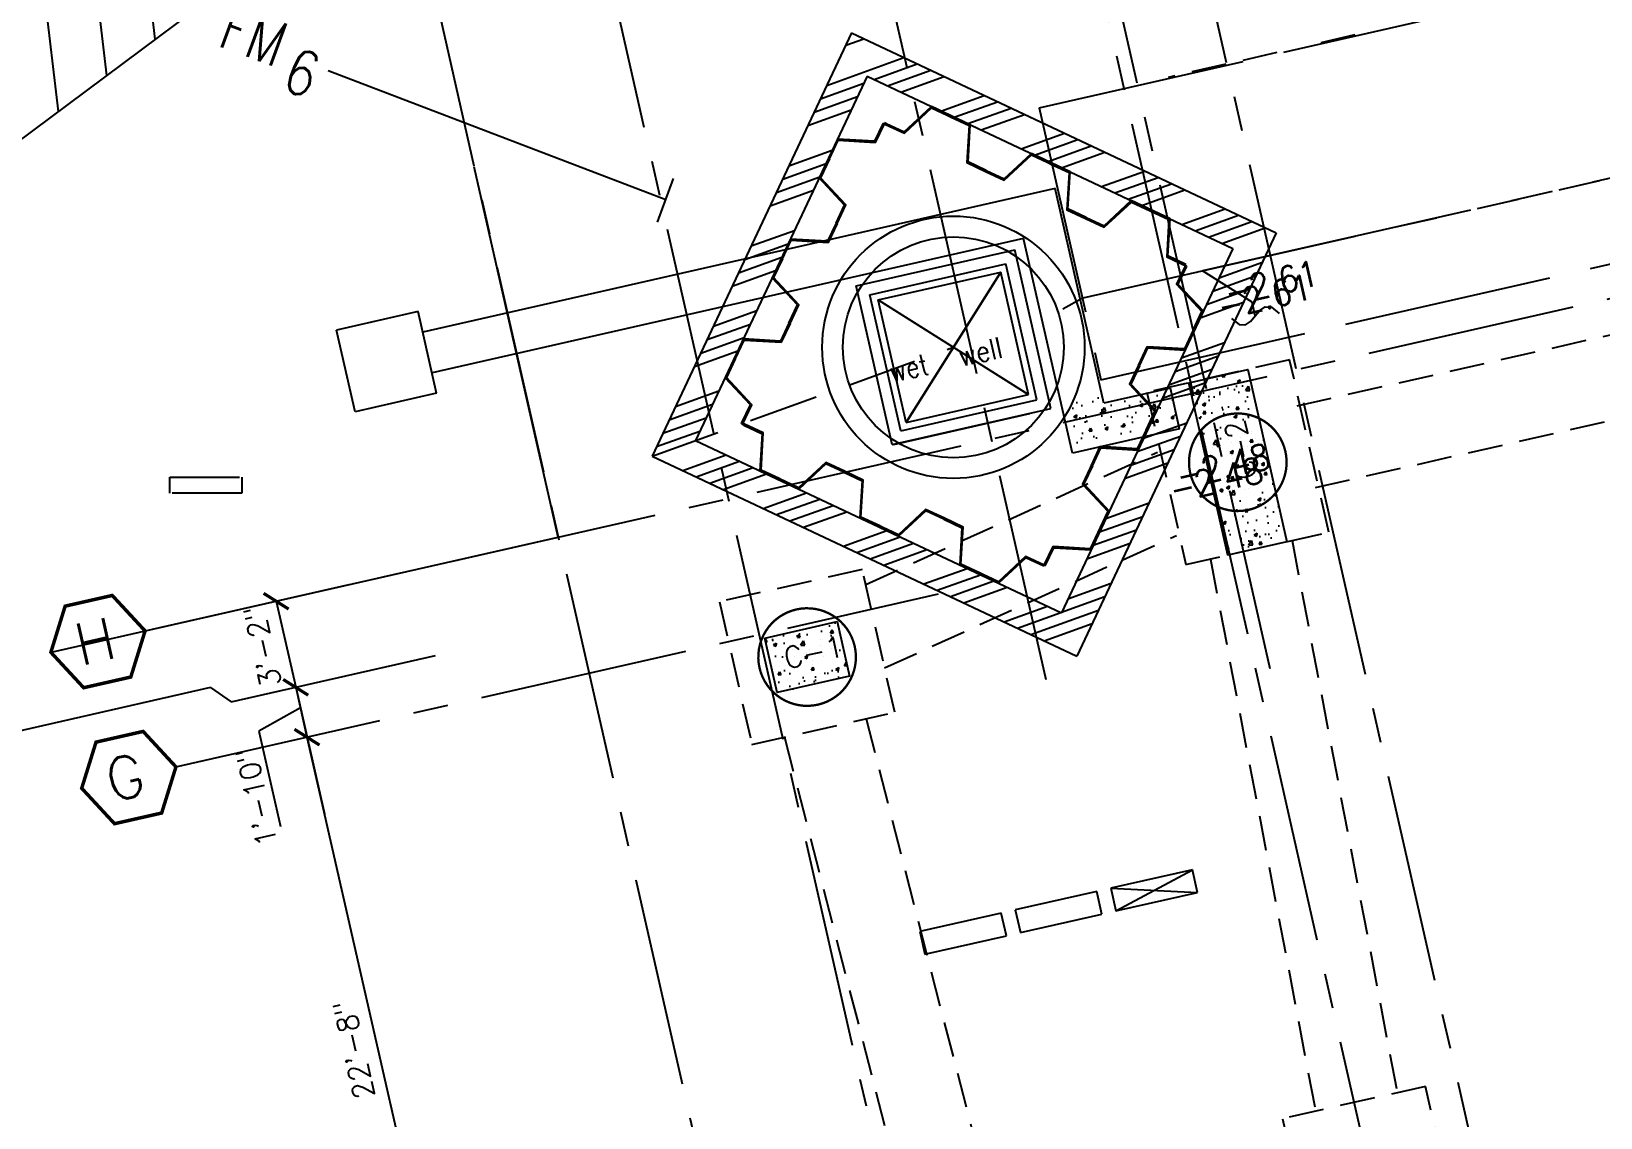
# Model space of a CAD drawing. Header units: feet. Extents: x 308 to 1449, y -4548 to -3843.
# Drawn here: x 854.2 to 910.4, y -4198.8 to -4159.9 of the extents above; entities that cross this region are included whole.
import ezdxf

# ---------------------------------------------------------------- set-up
doc = ezdxf.new("R2010")
doc.units = ezdxf.units.FT
doc.header["$LTSCALE"] = 10
doc.header["$MEASUREMENT"] = 0
for name, pattern in [('2DOTS-3', [4.125, 3.75, -0.125, 0, -0.125, 0, -0.125]), ('CENTER2', [1.125, 0.75, -0.125, 0.125, -0.125]), ('Civil_LayoutSite-Util$0$SL', [4.05, 1, -0.15, 0.15, -0.15, 0.15, -0.15, 0.15, -0.15, 2]), ('Civil_LayoutSite-Util$0$X-SiteLayout$0$HIDDEN2', [0.1875, 0.125, -0.0625]), ('Civil_LayoutSite-Util$0$XLD', [0.9, 0.75, -0.15]), ('DASH', [0.225, 0.15, -0.075]), ('HIDDEN', [0.375, 0.25, -0.125]), ('HIDDEN2', [0.1875, 0.125, -0.0625])]:
    doc.linetypes.add(name, pattern=pattern)
doc.layers.get('0').update_dxf_attribs({"linetype": 'CONTINUOUS'})
doc.layers.add('A-DETL', color=5, linetype='CONTINUOUS', lineweight=9)
doc.layers.add('alta hide', color=16, linetype='CONTINUOUS', plot=False)
doc.layers.add('g-anno-inv notes', color=1, linetype='CONTINUOUS', plot=False)
for name, color, linetype in [('caisson', 1, 'HIDDEN2'), ('Civil_LayoutSite-Util$0$C-SEWER', 3, 'CONTINUOUS'), ('Civil_LayoutSite-Util$0$C-SEWER-EASEMENT', 4, 'Civil_LayoutSite-Util$0$XLD'), ('Civil_LayoutSite-Util$0$C-SL', 7, 'Civil_LayoutSite-Util$0$SL'), ('Civil_LayoutSite-Util$0$X-SiteLayout$0$L-Paving-Walks', 4, 'Civil_LayoutSite-Util$0$X-SiteLayout$0$HIDDEN2'), ('conc. wall', 7, 'CONTINUOUS'), ('GRID', 30, 'CENTER2'), ('M-DUCT-EQPM-N625', 222, 'CONTINUOUS'), ('M-DUCT-EQPM-N650', 221, 'CONTINUOUS'), ('p-sanr-symb', 3, 'CONTINUOUS'), ('PL 1098 Red', 3, 'CONTINUOUS'), ('Road Plates', 10, 'DASH'), ('Sheet Pile', 220, 'CONTINUOUS'), ('tower-ftg', 4, 'HIDDEN2'), ('Utilities Per Plan', 8, 'CONTINUOUS'), ('Wailer', 70, 'CONTINUOUS'), ('wet well', 210, 'CONTINUOUS'), ('Wet Well Structure', 130, 'CONTINUOUS')]:
    doc.layers.add(name, color=color, linetype=linetype)
doc.styles.add('s3', font='simplex.shx', dxfattribs={"width": 0.9, "height": 0.115})
doc.styles.add('STAN', font='ROMANS.SHX', dxfattribs={"width": 0.8})
doc.styles.get("Standard").update_dxf_attribs({"font": 'ROMANS.SHX'})

# ---------------------------------------------------------------- blocks, each defined once
blk = doc.blocks.new('_ArchTick')
at = {"color": 0, "linetype": 'ByBlock', "const_width": 0.15}
blk.add_lwpolyline([(-0.5, -0.5), (0.5, 0.5)], dxfattribs=at)

msp = doc.modelspace()

# ---------------------------------------------------------------- hatches: boundary and pattern name
at = {"layer": 'alta hide'}
h = msp.add_hatch(dxfattribs=at)
h.set_pattern_fill('LINE', color=256, scale=15, angle=96.7493, style=0)
h.paths.add_polyline_path([(836.366, -4162.987), (822.104, -4164.794), (821.79, -4162.313), (836.052, -4160.507)], flags=16)
edge = h.paths.add_edge_path()
edge.add_line((765.962, -4229.355), (878.442, -4145.363))
edge.add_arc((861.613, -4082.579), 65, 280.5, 285.00556, ccw=False)
edge.add_line((873.458, -4146.491), (782.999, -4163.256))
edge.add_arc((633.182, -4170.671), 150, -12, 2.83333, ccw=False)
edge.add_arc((721.216, -4189.383), 60, 318.225, 348, ccw=False)
edge.add_line((823.011, -4182.973), (825.262, -4181.885))
edge.add_line((817.846, -4166.541), (825.262, -4181.885))
edge.add_line((815.595, -4167.628), (817.846, -4166.541))
edge.add_line((815.595, -4167.628), (823.011, -4182.973))
h.paths.add_polyline_path([(783.365, -4166.291), (824.203, -4182.735), (828.055, -4177.471), (787.217, -4161.028)], flags=24)
h.paths.add_polyline_path([(783.403, -4176.361), (817.665, -4190.455), (822.801, -4183.438), (788.539, -4169.344)], flags=24)
h.paths.add_polyline_path([(785.51, -4184.131), (806.073, -4192.808), (810.545, -4186.697), (789.983, -4178.021)], flags=24)
h.paths.add_polyline_path([(823.025, -4174.807), (843.014, -4182.56), (845.328, -4176.593), (825.339, -4168.84)], flags=24)
h.paths.add_polyline_path([(830.784, -4169.526), (848.784, -4176.508), (851.098, -4170.541), (833.098, -4163.559)], flags=24)
at = {"layer": 'conc. wall'}
h = msp.add_hatch(dxfattribs=at)
h.set_pattern_fill('AR-CONC', color=256, scale=0.166667, angle=12.7839, style=0)
h.set_pattern_definition([(62.7839, (881.9111, -4336.7682), (1.188943, 0.1625244), [0.125, -1.375]), (7.7839, (881.9111, -4336.7682), (-0.502921, 1.171407), [0.1, -1.1]), (113.2353, (882.0101, -4336.7546), (0.686023, 1.333931), [0.106234, -1.16857]), (58.9681, (881.8373, -4336.4431), (1.795685, 0.124562), [0.1875, -2.0625]), (109.4195, (881.987, -4336.4327), (1.159911, 1.92798), [0.15935, -1.752855]), (3.9681, (881.8373, -4336.443), (1.15991, 1.92798), [0.15, -1.65]), (33.7839, (882.0183, -4336.4875), (1.1186665, -0.434264), [0.125, -1.375]), (338.7839, (882.0183, -4336.4875), (0.128045, 1.268357), [0.1, -1.1]), (84.2353, (882.1115, -4336.5237), (1.246712, 0.834092), [0.106234, -1.16857]), (50.2839, (881.91106, -4336.76816), (-0.103004, 0.5455544), [0, -1.0866667, 0, -1.1166667, 0, -1.1041667]), (20.2839, (881.91106, -4336.76816), (0.2821255, 0.7380757), [0, -0.6366667, 0, -1.0616667, 0, -0.4208333]), (340.2839, (881.5486, -4336.8504), (0.8759678, 0.160209), [0, -0.4166667, 0, -1.3, 0, -1.725]), (330.2839, (881.3861, -4336.8873), (0.9109654, 0.3777794), [0, -0.5416667, 0, -0.8633333, 0, -1.225])])
h.paths.add_polyline_path([(897.938, -4172.648), (897.791, -4171.998), (896.328, -4172.33), (896.475, -4172.98)])
h.paths.add_polyline_path([(896.328, -4172.33), (895.84, -4172.44), (895.988, -4173.091), (896.475, -4172.98)])
h.paths.add_polyline_path([(895.825, -4173.127), (895.988, -4173.091), (895.84, -4172.44), (895.678, -4172.477)])
h.paths.add_polyline_path([(895.988, -4173.091), (895.825, -4173.127), (896.526, -4176.216), (896.688, -4176.179)])
h.paths.add_polyline_path([(896.688, -4176.179), (897.176, -4176.068), (896.475, -4172.98), (895.988, -4173.091)])
h.paths.add_polyline_path([(897.176, -4176.068), (898.639, -4175.736), (897.938, -4172.648), (896.475, -4172.98)])
h.paths.add_polyline_path([(897.582, -4177.856), (899.044, -4177.524), (898.639, -4175.736), (897.176, -4176.068)])
h.paths.add_polyline_path([(897.094, -4177.967), (897.582, -4177.856), (897.176, -4176.068), (896.688, -4176.179)])
h.paths.add_polyline_path([(896.932, -4178.004), (897.094, -4177.967), (896.688, -4176.179), (896.526, -4176.216)])
h.paths.add_polyline_path([(897.079, -4178.654), (897.242, -4178.617), (897.094, -4177.967), (896.932, -4178.004)])
h.paths.add_polyline_path([(897.582, -4177.856), (897.094, -4177.967), (897.242, -4178.617), (897.729, -4178.506)])
h.paths.add_polyline_path([(899.192, -4178.174), (899.044, -4177.524), (897.582, -4177.856), (897.729, -4178.506)])
h = msp.add_hatch(dxfattribs=at)
h.set_pattern_fill('AR-CONC', color=256, scale=0.166667, angle=12.7839, style=0)
h.set_pattern_definition([(62.7839, (876.6982, -4313.7468), (1.188943, 0.1625244), [0.125, -1.375]), (7.7839, (876.6982, -4313.7468), (-0.502921, 1.171407), [0.1, -1.1]), (113.2353, (876.7973, -4313.7332), (0.686023, 1.333931), [0.106234, -1.16857]), (58.9681, (876.6245, -4313.4217), (1.795685, 0.124562), [0.1875, -2.0625]), (109.4195, (876.7741, -4313.4113), (1.159911, 1.92798), [0.15935, -1.752855]), (3.9681, (876.6245, -4313.4217), (1.15991, 1.92798), [0.15, -1.65]), (33.7839, (876.8054, -4313.4661), (1.1186665, -0.434264), [0.125, -1.375]), (338.7839, (876.8054, -4313.4661), (0.128045, 1.268357), [0.1, -1.1]), (84.2353, (876.8987, -4313.5023), (1.246712, 0.834092), [0.106234, -1.16857]), (50.2839, (876.69823, -4313.7468), (-0.103004, 0.5455544), [0, -1.0866667, 0, -1.1166667, 0, -1.1041667]), (20.2839, (876.6982, -4313.7468), (0.2821255, 0.7380757), [0, -0.6366667, 0, -1.0616667, 0, -0.4208333]), (340.2839, (876.33577, -4313.82903), (0.8759678, 0.160209), [0, -0.4166667, 0, -1.3, 0, -1.725]), (330.2839, (876.1732, -4313.8659), (0.9109654, 0.3777794), [0, -0.5416667, 0, -0.8633333, 0, -1.225])])
h.paths.add_polyline_path([(883.294, -4182.017), (883.073, -4181.041), (880.472, -4181.631), (880.693, -4182.607)])
h.paths.add_polyline_path([(883.515, -4182.992), (883.294, -4182.017), (880.693, -4182.607), (880.915, -4183.582)])
at = {"layer": 'Wailer'}
h = msp.add_hatch(dxfattribs=at)
h.set_pattern_fill('ANSI34', color=256, scale=3, angle=-25.2156)
h.set_pattern_definition([(19.7844, (834.9108, -4210.0885), (-0.761586, 2.11719), []), (19.7844, (835.3906, -4210.3144), (-0.761586, 2.11719), []), (19.7844, (835.8704, -4210.5404), (-0.761586, 2.11719), []), (19.7844, (836.3502, -4210.7663), (-0.761586, 2.11719), [])])
h.paths.add_polyline_path([(883.585, -4159.932), (898.812, -4167.103), (891.667, -4182.275), (876.44, -4175.105)])
h.paths.add_polyline_path([(884.144, -4161.485), (897.26, -4167.661), (891.109, -4180.723), (877.993, -4174.546)], flags=16)
at = {"layer": 'wet well'}
h = msp.add_hatch(dxfattribs=at)
h.set_pattern_fill('AR-CONC', color=256, scale=0.166667, angle=12.7839, style=0)
h.set_pattern_definition([(62.78389, (985.8107, -3504.1233), (1.1889432, 0.1625244), [0.125, -1.375]), (7.78389, (985.8107, -3504.1233), (-0.5029211, 1.1714073), [0.1, -1.1]), (113.23529, (985.9097, -3504.1098), (0.686023, 1.3339312), [0.1062337, -1.1685702]), (58.9681, (985.7369, -3503.7983), (1.795685, 0.1245616), [0.1875, -2.0625]), (109.4195, (985.8865, -3503.7879), (1.159911, 1.92798), [0.1593505, -1.752855]), (3.9681, (985.7369, -3503.7983), (1.1599096, 1.9279807), [0.15, -1.65]), (33.78389, (985.9179, -3503.8427), (1.1186665, -0.434264), [0.125, -1.375]), (338.78389, (985.9179, -3503.8427), (0.1280448, 1.268357), [0.1, -1.1]), (84.23529, (986.0111, -3503.8788), (1.246712, 0.834092), [0.1062337, -1.1685702]), (50.28389, (985.81066, -3504.12334), (-0.10300403, 0.54555436), [0, -1.0866667, 0, -1.1166667, 0, -1.1041667]), (20.28389, (985.81066, -3504.12334), (0.2821255, 0.7380757), [0, -0.63666667, 0, -1.06166667, 0, -0.42083333]), (340.28389, (985.4482, -3504.2056), (0.87596775, 0.160209), [0, -0.4166667, 0, -1.3, 0, -1.725]), (330.28389, (985.2857, -3504.2425), (0.9109654, 0.3777794), [0, -0.5416667, 0, -0.8633333, 0, -1.225])])
h.paths.add_polyline_path([(895.095, -4173.015), (894.16, -4173.228), (894.354, -4174.081), (895.288, -4173.869)])
h.paths.add_polyline_path([(894.16, -4173.228), (892.623, -4173.576, -0.238593), (892.819, -4174.429), (894.354, -4174.081)])
h.paths.add_polyline_path([(892.623, -4173.576), (891.87, -4173.747, -0.017884), (891.707, -4174.085), (891.835, -4174.652), (892.819, -4174.429, 0.238593)])
h.paths.add_polyline_path([(892.227, -4173.292, 0.192391), (892.268, -4173.016), (892.12, -4173.05, -0.035323), (891.87, -4173.747), (892.623, -4173.576, 0.127891)])
h.paths.add_polyline_path([(892.12, -4173.05), (891.503, -4173.189), (891.642, -4173.799), (891.87, -4173.747, 0.035323)])
h.paths.add_polyline_path([(891.503, -4173.189), (891.355, -4173.223), (891.494, -4173.833), (891.642, -4173.799)])
h.paths.add_polyline_path([(891.642, -4173.799), (891.494, -4173.833), (891.596, -4174.284, 0.010826), (891.707, -4174.085)])
h.paths.add_polyline_path([(891.707, -4174.085, -0.010826), (891.596, -4174.284), (891.687, -4174.686), (891.835, -4174.652)])
h.paths.add_polyline_path([(895.016, -4172.67), (894.082, -4172.882), (894.16, -4173.228), (895.095, -4173.015)])
edge = h.paths.add_edge_path()
edge.add_line((894.082, -4172.882), (892.878, -4173.155))
edge.add_line((892.878, -4173.155), (892.818, -4172.891))
edge.add_line((892.818, -4172.891), (892.268, -4173.016))
edge.add_arc((891.902, -4173.102), 0.376, -30.3193, 13.2413, ccw=False)
edge.add_arc((891.879, -4174.196), 0.969, 39.7779, 68.9302, ccw=False)
edge.add_line((892.623, -4173.576), (894.16, -4173.228))
edge.add_line((894.16, -4173.228), (894.082, -4172.882))

# ---------------------------------------------------------------- linework, layer by layer
at = {"linetype": 'HIDDEN'}
for p, q in [((859.148, -4176.438), (859.148, -4175.865)), ((859.148, -4175.865), (861.732, -4175.865)), ((861.732, -4175.865), (861.732, -4176.438)), ((861.732, -4176.438), (859.148, -4176.438))]:
    msp.add_line(p, q, dxfattribs=at)
at = {"const_width": 0.125}
for points in [[(855.393, -4180.486), (854.881, -4182.14), (856.057, -4183.411), (857.746, -4183.028), (858.259, -4181.374), (857.082, -4180.102)], [(856.5, -4185.362), (855.987, -4187.016), (857.163, -4188.287), (858.853, -4187.904), (859.365, -4186.25), (858.189, -4184.978)]]:
    msp.add_lwpolyline(points, close=True, dxfattribs=at)
at = {"layer": 'A-DETL', "color": 0}
for p, q in [((890.711, -4164.623), (890.039, -4164.307)), ((892.46, -4177.757), (892.776, -4177.085)), ((892.46, -4177.757), (892.776, -4177.085)), ((890.497, -4179.021), (890.479, -4179.058)), ((890.497, -4179.021), (890.479, -4179.058)), ((890.497, -4179.021), (890.534, -4179.039)), ((890.497, -4179.021), (890.534, -4179.039)), ((890.497, -4179.021), (890.534, -4179.039)), ((890.497, -4179.021), (890.534, -4179.039))]:
    msp.add_line(p, q, dxfattribs=at)
at = {"layer": 'caisson', "const_width": 0.0833}
for points in [[(895.728, -4175.713, 1), (899.141, -4174.939, 1)], [(880.287, -4182.699, 1), (883.7, -4181.924, 1)]]:
    msp.add_lwpolyline(points, format="xyb", close=True, dxfattribs=at)
at = {"layer": 'Civil_LayoutSite-Util$0$C-SEWER'}
msp.add_lwpolyline([(897.204, -4170.168), (897.482, -4170.389), (897.705, -4170.401), (897.892, -4170.274), (898.06, -4170.078), (898.229, -4169.882), (898.415, -4169.756), (898.638, -4169.768), (898.916, -4169.989)], dxfattribs=at)
at = {"layer": 'Civil_LayoutSite-Util$0$C-SEWER-EASEMENT'}
for p, q in [((890.314, -4162.616), (921.106, -4155.623)), ((890.314, -4162.616), (892.529, -4172.368)), ((892.529, -4172.368), (929.33, -4164.01))]:
    msp.add_line(p, q, dxfattribs=at)
at = {"layer": 'Civil_LayoutSite-Util$0$C-SL'}
for p, q in [((891.891, -4169.436), (927.234, -4161.409)), ((925.771, -4161.741), (896.164, -4168.466)), ((897.949, -4169.591), (896.164, -4168.466)), ((891.891, -4169.436), (891.166, -4169.838)), ((898.06, -4170.078), (897.949, -4169.591))]:
    msp.add_line(p, q, dxfattribs=at)
at = {"layer": 'Civil_LayoutSite-Util$0$X-SiteLayout$0$L-Paving-Walks'}
for p, q in [((901.63, -4160.004), (899.813, -4160.417)), ((898.838, -4160.638), (894.937, -4161.524))]:
    msp.add_line(p, q, dxfattribs=at)
at = {"layer": 'conc. wall'}
for p, q in [((862.957, -4180.308), (863.658, -4183.396)), ((863.658, -4183.396), (864.688, -4187.938)), ((863.658, -4183.396), (864.063, -4185.184)), ((863.825, -4184.134), (862.341, -4184.973)), ((862.341, -4184.973), (863.117, -4188.392)), ((864.063, -4185.184), (869.079, -4207.288))]:
    msp.add_line(p, q, dxfattribs=at)
for points in [[(895.678, -4172.477), (897.791, -4171.998), (899.192, -4178.174), (897.079, -4178.654)], [(880.472, -4181.631), (883.073, -4181.041), (883.515, -4182.992), (880.915, -4183.582)]]:
    msp.add_lwpolyline(points, close=True, dxfattribs=at)
at = {"layer": 'GRID'}
for p, q in [((886.167, -4130.278), (906.626, -4220.449)), ((878.934, -4131.92), (890.576, -4183.23)), ((890.384, -4131.731), (918.179, -4254.23)), ((887.174, -4132.459), (898.579, -4182.721)), ((869.507, -4134.059), (884.107, -4198.405)), ((863.412, -4135.442), (891.727, -4260.232)), ((858.259, -4181.374), (1004.651, -4148.157)), ((859.365, -4186.25), (886.709, -4180.045)), ((861.351, -4183.919), (869.628, -4182.041)), ((860.601, -4183.408), (853.485, -4185.023)), ((860.601, -4183.408), (861.351, -4183.919))]:
    msp.add_line(p, q, dxfattribs=at)
at = {"layer": 'M-DUCT-EQPM-N625'}
for p, q in [((893.063, -4191.416), (895.805, -4189.939)), ((892.879, -4190.603), (895.989, -4190.752))]:
    msp.add_line(p, q, dxfattribs=at)
at = {"layer": 'M-DUCT-EQPM-N650'}
for p, q in [((895.805, -4189.939), (892.879, -4190.603)), ((895.989, -4190.752), (895.805, -4189.939)), ((892.38, -4190.716), (889.455, -4191.38)), ((892.565, -4191.529), (892.38, -4190.716)), ((892.879, -4190.603), (893.063, -4191.416)), ((893.063, -4191.416), (895.989, -4190.752)), ((888.956, -4191.493), (886.03, -4192.156)), ((889.141, -4192.305), (888.956, -4191.493)), ((889.455, -4191.38), (889.639, -4192.192)), ((889.639, -4192.192), (892.565, -4191.529)), ((886.03, -4192.156), (886.215, -4192.969)), ((886.215, -4192.969), (889.141, -4192.305))]:
    msp.add_line(p, q, dxfattribs=at)
at = {"layer": 'p-sanr-symb'}
for p, q in [((873.071, -4178.013), (870.058, -4164.732)), ((854.947, -4182.125), (873.071, -4178.013))]:
    msp.add_line(p, q, dxfattribs=at)
at = {"layer": 'PL 1098 Red', "color": 5, "linetype": '2DOTS-3', "lineweight": 25}
msp.add_line((765.942, -4229.373), (946.448, -4094.582), dxfattribs=at)
at = {"layer": 'Road Plates', "linetype": 'HIDDEN'}
msp.add_line((876.44, -4175.105), (887.237, -4171.203), dxfattribs=at)
at = {"layer": 'Sheet Pile'}
for p, q in [((885.476, -4163.48), (886.451, -4162.571)), ((885.476, -4163.48), (886.451, -4162.571)), ((885.482, -4163.528), (886.457, -4162.62)), ((885.482, -4163.528), (886.457, -4162.62)), ((887.841, -4163.226), (886.451, -4162.571)), ((887.841, -4163.226), (886.451, -4162.571)), ((887.129, -4162.936), (886.457, -4162.62)), ((887.129, -4162.936), (886.457, -4162.62)), ((884.718, -4163.169), (884.413, -4163.817)), ((884.718, -4163.169), (884.413, -4163.817)), ((884.439, -4163.858), (884.773, -4163.149)), ((884.756, -4163.186), (884.439, -4163.858)), ((884.756, -4163.186), (884.439, -4163.858)), ((884.439, -4163.858), (884.756, -4163.186)), ((884.756, -4163.186), (884.439, -4163.858)), ((884.756, -4163.186), (884.439, -4163.858)), ((884.718, -4163.169), (884.81, -4163.212)), ((884.828, -4163.175), (884.773, -4163.149)), ((884.81, -4163.212), (884.828, -4163.175)), ((884.81, -4163.212), (884.828, -4163.175)), ((884.81, -4163.212), (884.828, -4163.175)), ((884.81, -4163.212), (884.828, -4163.175)), ((884.828, -4163.175), (885.476, -4163.48)), ((884.828, -4163.175), (885.476, -4163.48)), ((887.129, -4162.936), (887.8, -4163.252)), ((887.129, -4162.936), (887.8, -4163.252)), ((883.083, -4163.738), (882.428, -4165.128)), ((883.083, -4163.738), (882.428, -4165.128)), ((884.413, -4163.817), (883.083, -4163.738)), ((884.413, -4163.817), (883.083, -4163.738)), ((884.81, -4163.212), (885.482, -4163.528)), ((884.81, -4163.212), (885.482, -4163.528)), ((884.81, -4163.212), (885.482, -4163.528)), ((884.81, -4163.212), (885.482, -4163.528)), ((887.8, -4163.252), (887.721, -4164.583)), ((887.8, -4163.252), (887.721, -4164.583)), ((887.762, -4164.556), (887.841, -4163.226)), ((887.762, -4164.556), (887.841, -4163.226)), ((882.793, -4164.451), (883.109, -4163.779)), ((882.793, -4164.451), (883.109, -4163.779)), ((883.109, -4163.779), (884.439, -4163.858)), ((883.109, -4163.779), (884.439, -4163.858)), ((889.059, -4165.167), (890.034, -4164.258)), ((889.059, -4165.167), (890.034, -4164.258)), ((889.064, -4165.215), (890.039, -4164.307)), ((889.064, -4165.215), (890.039, -4164.307)), ((891.424, -4164.913), (890.034, -4164.258)), ((891.424, -4164.913), (890.034, -4164.258)), ((890.711, -4164.623), (890.039, -4164.307)), ((882.793, -4164.451), (882.476, -4165.122)), ((882.793, -4164.451), (882.476, -4165.122)), ((888.393, -4164.899), (887.721, -4164.583)), ((888.393, -4164.899), (887.721, -4164.583)), ((887.721, -4164.583), (888.393, -4164.899)), ((888.393, -4164.899), (887.721, -4164.583)), ((888.393, -4164.899), (887.721, -4164.583)), ((887.721, -4164.583), (888.393, -4164.899)), ((888.41, -4164.862), (887.762, -4164.556)), ((888.41, -4164.862), (887.762, -4164.556)), ((888.393, -4164.899), (888.41, -4164.862)), ((888.393, -4164.899), (888.41, -4164.862)), ((888.393, -4164.899), (888.41, -4164.862)), ((888.393, -4164.899), (888.41, -4164.862)), ((888.393, -4164.899), (888.41, -4164.862)), ((888.393, -4164.899), (888.41, -4164.862)), ((888.41, -4164.862), (889.059, -4165.167)), ((888.41, -4164.862), (889.059, -4165.167)), ((890.711, -4164.623), (891.383, -4164.939)), ((890.711, -4164.623), (891.383, -4164.939)), ((883.337, -4166.103), (882.428, -4165.128)), ((883.337, -4166.103), (882.428, -4165.128)), ((883.385, -4166.097), (882.476, -4165.122)), ((883.385, -4166.097), (882.476, -4165.122)), ((888.393, -4164.899), (889.064, -4165.215)), ((888.393, -4164.899), (889.064, -4165.215)), ((888.393, -4164.899), (889.064, -4165.215)), ((888.393, -4164.899), (889.064, -4165.215)), ((891.383, -4164.939), (891.304, -4166.27)), ((891.383, -4164.939), (891.304, -4166.27)), ((891.345, -4166.243), (891.424, -4164.913)), ((891.345, -4166.243), (891.424, -4164.913)), ((892.641, -4166.854), (893.616, -4165.945)), ((892.641, -4166.854), (893.616, -4165.945)), ((892.647, -4166.902), (893.622, -4165.994)), ((892.647, -4166.902), (893.622, -4165.994)), ((895.007, -4166.6), (893.616, -4165.945)), ((895.007, -4166.6), (893.616, -4165.945)), ((894.294, -4166.31), (893.622, -4165.994)), ((894.294, -4166.31), (893.622, -4165.994)), ((883.031, -4166.751), (883.337, -4166.103)), ((883.031, -4166.751), (883.337, -4166.103)), ((883.069, -4166.769), (883.385, -4166.097)), ((883.069, -4166.769), (883.385, -4166.097)), ((883.069, -4166.769), (883.385, -4166.097)), ((883.069, -4166.769), (883.385, -4166.097)), ((891.975, -4166.586), (891.304, -4166.27)), ((891.975, -4166.586), (891.304, -4166.27)), ((891.304, -4166.27), (891.975, -4166.586)), ((891.975, -4166.586), (891.304, -4166.27)), ((891.975, -4166.586), (891.304, -4166.27)), ((891.304, -4166.27), (891.975, -4166.586)), ((891.993, -4166.549), (891.345, -4166.243)), ((891.993, -4166.549), (891.345, -4166.243)), ((891.993, -4166.549), (892.641, -4166.854)), ((891.993, -4166.549), (892.641, -4166.854)), ((883.031, -4166.751), (882.726, -4167.4)), ((883.031, -4166.751), (882.726, -4167.4)), ((883.069, -4166.769), (882.752, -4167.441)), ((883.069, -4166.769), (882.752, -4167.441)), ((882.752, -4167.441), (883.069, -4166.769)), ((883.069, -4166.769), (882.752, -4167.441)), ((883.069, -4166.769), (882.752, -4167.441)), ((882.752, -4167.441), (883.069, -4166.769)), ((883.069, -4166.769), (883.031, -4166.751)), ((883.069, -4166.769), (883.031, -4166.751)), ((883.069, -4166.769), (883.031, -4166.751)), ((883.069, -4166.769), (883.031, -4166.751)), ((891.975, -4166.586), (892.647, -4166.902)), ((891.975, -4166.586), (892.647, -4166.902)), ((891.975, -4166.586), (892.647, -4166.902)), ((891.975, -4166.586), (892.647, -4166.902)), ((894.966, -4166.626), (894.886, -4167.957)), ((894.966, -4166.626), (894.886, -4167.957)), ((894.927, -4167.93), (895.007, -4166.6)), ((894.927, -4167.93), (895.007, -4166.6)), ((881.396, -4167.321), (880.741, -4168.711)), ((881.396, -4167.321), (880.741, -4168.711)), ((881.106, -4168.033), (881.422, -4167.361)), ((881.106, -4168.033), (881.422, -4167.361)), ((882.726, -4167.4), (881.396, -4167.321)), ((882.726, -4167.4), (881.396, -4167.321)), ((881.422, -4167.361), (882.752, -4167.441)), ((881.422, -4167.361), (882.752, -4167.441)), ((881.106, -4168.033), (880.789, -4168.705)), ((881.106, -4168.033), (880.789, -4168.705)), ((895.558, -4168.273), (894.886, -4167.957)), ((895.558, -4168.273), (894.886, -4167.957)), ((894.886, -4167.957), (895.558, -4168.273)), ((895.558, -4168.273), (894.886, -4167.957)), ((895.558, -4168.273), (894.886, -4167.957)), ((894.886, -4167.957), (895.558, -4168.273)), ((895.576, -4168.236), (894.927, -4167.93)), ((895.576, -4168.236), (894.927, -4167.93)), ((895.558, -4168.273), (895.576, -4168.236)), ((895.558, -4168.273), (895.576, -4168.236)), ((895.558, -4168.273), (895.576, -4168.236)), ((895.558, -4168.273), (895.576, -4168.236)), ((881.65, -4169.686), (880.741, -4168.711)), ((881.65, -4169.686), (880.741, -4168.711)), ((881.698, -4169.68), (880.789, -4168.705)), ((881.698, -4169.68), (880.789, -4168.705)), ((895.558, -4168.273), (895.242, -4168.945)), ((895.558, -4168.273), (895.242, -4168.945)), ((895.558, -4168.273), (895.242, -4168.945)), ((895.558, -4168.273), (895.242, -4168.945)), ((895.595, -4168.291), (895.29, -4168.939)), ((895.595, -4168.291), (895.29, -4168.939)), ((895.558, -4168.273), (895.595, -4168.291)), ((895.558, -4168.273), (895.595, -4168.291)), ((895.242, -4168.945), (896.15, -4169.92)), ((895.242, -4168.945), (896.15, -4169.92)), ((895.29, -4168.939), (896.199, -4169.914)), ((895.29, -4168.939), (896.199, -4169.914)), ((881.344, -4170.334), (881.65, -4169.686)), ((881.344, -4170.334), (881.65, -4169.686)), ((881.382, -4170.352), (881.698, -4169.68)), ((881.382, -4170.352), (881.698, -4169.68)), ((881.382, -4170.352), (881.698, -4169.68)), ((881.382, -4170.352), (881.698, -4169.68)), ((895.544, -4171.304), (896.199, -4169.914)), ((895.544, -4171.304), (896.199, -4169.914)), ((895.834, -4170.592), (896.15, -4169.92)), ((895.834, -4170.592), (896.15, -4169.92)), ((881.344, -4170.334), (881.039, -4170.983)), ((881.344, -4170.334), (881.039, -4170.983)), ((881.382, -4170.352), (881.065, -4171.023)), ((881.382, -4170.352), (881.065, -4171.023)), ((881.065, -4171.023), (881.382, -4170.352)), ((881.382, -4170.352), (881.065, -4171.023)), ((881.382, -4170.352), (881.065, -4171.023)), ((881.065, -4171.023), (881.382, -4170.352)), ((881.382, -4170.352), (881.344, -4170.334)), ((881.382, -4170.352), (881.344, -4170.334)), ((881.382, -4170.352), (881.344, -4170.334)), ((881.382, -4170.352), (881.344, -4170.334)), ((879.709, -4170.903), (879.054, -4172.293)), ((879.709, -4170.903), (879.054, -4172.293)), ((879.419, -4171.616), (879.735, -4170.944)), ((879.419, -4171.616), (879.735, -4170.944)), ((881.039, -4170.983), (879.709, -4170.903)), ((881.039, -4170.983), (879.709, -4170.903)), ((879.735, -4170.944), (881.065, -4171.023)), ((879.735, -4170.944), (881.065, -4171.023)), ((895.834, -4170.592), (895.518, -4171.263)), ((895.834, -4170.592), (895.518, -4171.263)), ((879.419, -4171.616), (879.102, -4172.288)), ((879.419, -4171.616), (879.102, -4172.288)), ((893.871, -4171.856), (894.187, -4171.184)), ((893.871, -4171.856), (894.187, -4171.184)), ((894.187, -4171.184), (893.871, -4171.856)), ((893.871, -4171.856), (894.187, -4171.184)), ((893.871, -4171.856), (894.187, -4171.184)), ((894.187, -4171.184), (893.871, -4171.856)), ((893.908, -4171.873), (894.214, -4171.225)), ((893.908, -4171.873), (894.214, -4171.225)), ((895.518, -4171.263), (894.187, -4171.184)), ((895.518, -4171.263), (894.187, -4171.184)), ((894.214, -4171.225), (895.544, -4171.304)), ((894.214, -4171.225), (895.544, -4171.304)), ((893.871, -4171.856), (893.555, -4172.528)), ((893.871, -4171.856), (893.555, -4172.528)), ((893.871, -4171.856), (893.555, -4172.528)), ((893.871, -4171.856), (893.555, -4172.528)), ((893.908, -4171.873), (893.603, -4172.522)), ((893.908, -4171.873), (893.603, -4172.522)), ((893.871, -4171.856), (893.908, -4171.873)), ((893.871, -4171.856), (893.908, -4171.873)), ((893.871, -4171.856), (893.908, -4171.873)), ((893.871, -4171.856), (893.908, -4171.873)), ((893.871, -4171.856), (893.908, -4171.873)), ((893.871, -4171.856), (893.908, -4171.873)), ((879.963, -4173.268), (879.054, -4172.293)), ((879.963, -4173.268), (879.054, -4172.293)), ((880.011, -4173.263), (879.102, -4172.288)), ((880.011, -4173.263), (879.102, -4172.288)), ((893.555, -4172.528), (894.463, -4173.503)), ((893.555, -4172.528), (894.463, -4173.503)), ((893.603, -4172.522), (894.512, -4173.497)), ((893.603, -4172.522), (894.512, -4173.497)), ((879.64, -4173.954), (879.963, -4173.268)), ((879.657, -4173.917), (879.963, -4173.268)), ((879.677, -4173.972), (880.011, -4173.263)), ((879.695, -4173.934), (880.011, -4173.263)), ((879.695, -4173.934), (880.011, -4173.263)), ((879.695, -4173.934), (880.011, -4173.263)), ((893.857, -4174.887), (894.512, -4173.497)), ((893.857, -4174.887), (894.512, -4173.497)), ((894.147, -4174.174), (894.463, -4173.503)), ((894.147, -4174.174), (894.463, -4173.503)), ((879.64, -4173.954), (879.677, -4173.972)), ((879.731, -4173.997), (879.677, -4173.972)), ((879.731, -4173.997), (879.677, -4173.972)), ((879.749, -4173.96), (879.695, -4173.934)), ((879.749, -4173.96), (879.695, -4173.934)), ((879.749, -4173.96), (879.695, -4173.934)), ((879.749, -4173.96), (879.695, -4173.934)), ((879.749, -4173.96), (879.731, -4173.997)), ((879.749, -4173.96), (879.731, -4173.997)), ((879.749, -4173.96), (879.731, -4173.997)), ((879.749, -4173.96), (879.731, -4173.997)), ((879.749, -4173.96), (879.731, -4173.997)), ((879.749, -4173.96), (879.731, -4173.997)), ((879.731, -4173.997), (880.38, -4174.303)), ((879.731, -4173.997), (880.38, -4174.303)), ((879.749, -4173.96), (880.421, -4174.276)), ((879.749, -4173.96), (880.421, -4174.276)), ((880.421, -4174.276), (879.749, -4173.96)), ((879.749, -4173.96), (880.421, -4174.276)), ((879.749, -4173.96), (880.421, -4174.276)), ((880.421, -4174.276), (879.749, -4173.96)), ((880.38, -4174.303), (880.3, -4175.633)), ((880.38, -4174.303), (880.3, -4175.633)), ((880.341, -4175.607), (880.421, -4174.276)), ((880.341, -4175.607), (880.421, -4174.276)), ((894.147, -4174.174), (893.831, -4174.846)), ((894.147, -4174.174), (893.831, -4174.846)), ((892.184, -4175.438), (892.5, -4174.767)), ((892.184, -4175.438), (892.5, -4174.767)), ((892.5, -4174.767), (892.184, -4175.438)), ((892.184, -4175.438), (892.5, -4174.767)), ((892.184, -4175.438), (892.5, -4174.767)), ((892.5, -4174.767), (892.184, -4175.438)), ((892.221, -4175.456), (892.527, -4174.808)), ((892.221, -4175.456), (892.527, -4174.808)), ((893.831, -4174.846), (892.5, -4174.767)), ((893.831, -4174.846), (892.5, -4174.767)), ((892.527, -4174.808), (893.857, -4174.887)), ((892.527, -4174.808), (893.857, -4174.887)), ((882.66, -4175.331), (881.685, -4176.239)), ((882.66, -4175.331), (881.685, -4176.239)), ((882.666, -4175.379), (881.691, -4176.288)), ((882.666, -4175.379), (881.691, -4176.288)), ((883.332, -4175.647), (882.66, -4175.331)), ((883.332, -4175.647), (882.66, -4175.331)), ((883.332, -4175.647), (882.66, -4175.331)), ((883.332, -4175.647), (882.66, -4175.331)), ((883.314, -4175.684), (882.666, -4175.379)), ((883.314, -4175.684), (882.666, -4175.379)), ((892.184, -4175.438), (891.868, -4176.11)), ((892.184, -4175.438), (891.868, -4176.11)), ((892.184, -4175.438), (891.868, -4176.11)), ((892.184, -4175.438), (891.868, -4176.11)), ((892.221, -4175.456), (891.916, -4176.104)), ((892.221, -4175.456), (891.916, -4176.104)), ((892.184, -4175.438), (892.221, -4175.456)), ((892.184, -4175.438), (892.221, -4175.456)), ((892.184, -4175.438), (892.221, -4175.456)), ((892.184, -4175.438), (892.221, -4175.456)), ((892.184, -4175.438), (892.221, -4175.456)), ((892.184, -4175.438), (892.221, -4175.456)), ((880.3, -4175.633), (881.691, -4176.288)), ((880.3, -4175.633), (881.691, -4176.288)), ((881.013, -4175.923), (880.341, -4175.607)), ((881.013, -4175.923), (880.341, -4175.607)), ((881.013, -4175.923), (881.685, -4176.239)), ((881.013, -4175.923), (881.685, -4176.239)), ((883.332, -4175.647), (883.314, -4175.684)), ((883.332, -4175.647), (883.314, -4175.684)), ((883.332, -4175.647), (883.314, -4175.684)), ((883.332, -4175.647), (883.314, -4175.684)), ((883.332, -4175.647), (883.314, -4175.684)), ((883.332, -4175.647), (883.314, -4175.684)), ((883.314, -4175.684), (883.962, -4175.99)), ((883.314, -4175.684), (883.962, -4175.99)), ((883.332, -4175.647), (884.003, -4175.963)), ((883.332, -4175.647), (884.003, -4175.963)), ((884.003, -4175.963), (883.332, -4175.647)), ((883.332, -4175.647), (884.003, -4175.963)), ((883.332, -4175.647), (884.003, -4175.963)), ((884.003, -4175.963), (883.332, -4175.647)), ((883.962, -4175.99), (883.883, -4177.32)), ((883.962, -4175.99), (883.883, -4177.32)), ((883.924, -4177.294), (884.003, -4175.963)), ((883.924, -4177.294), (884.003, -4175.963)), ((891.868, -4176.11), (892.776, -4177.085)), ((891.868, -4176.11), (892.776, -4177.085)), ((891.916, -4176.104), (892.825, -4177.079)), ((891.916, -4176.104), (892.825, -4177.079)), ((886.242, -4177.018), (885.267, -4177.926)), ((886.242, -4177.018), (885.267, -4177.926)), ((886.248, -4177.066), (885.273, -4177.975)), ((886.248, -4177.066), (885.273, -4177.975)), ((886.914, -4177.334), (886.242, -4177.018)), ((886.914, -4177.334), (886.242, -4177.018)), ((886.914, -4177.334), (886.242, -4177.018)), ((886.914, -4177.334), (886.242, -4177.018)), ((886.897, -4177.371), (886.248, -4177.066)), ((886.897, -4177.371), (886.248, -4177.066)), ((892.17, -4178.47), (892.825, -4177.079)), ((892.17, -4178.47), (892.825, -4177.079)), ((883.883, -4177.32), (885.273, -4177.975)), ((883.883, -4177.32), (885.273, -4177.975)), ((884.596, -4177.61), (883.924, -4177.294)), ((884.596, -4177.61), (883.924, -4177.294)), ((884.596, -4177.61), (885.267, -4177.926)), ((884.596, -4177.61), (885.267, -4177.926)), ((886.914, -4177.334), (886.897, -4177.371)), ((886.914, -4177.334), (886.897, -4177.371)), ((886.914, -4177.334), (886.897, -4177.371)), ((886.914, -4177.334), (886.897, -4177.371)), ((886.914, -4177.334), (886.897, -4177.371)), ((886.914, -4177.334), (886.897, -4177.371)), ((886.897, -4177.371), (887.545, -4177.677)), ((886.897, -4177.371), (887.545, -4177.677)), ((886.914, -4177.334), (887.586, -4177.65)), ((886.914, -4177.334), (887.586, -4177.65)), ((887.586, -4177.65), (886.914, -4177.334)), ((886.914, -4177.334), (887.586, -4177.65)), ((886.914, -4177.334), (887.586, -4177.65)), ((887.586, -4177.65), (886.914, -4177.334)), ((887.545, -4177.677), (887.466, -4179.007)), ((887.545, -4177.677), (887.466, -4179.007)), ((887.507, -4178.981), (887.586, -4177.65)), ((887.507, -4178.981), (887.586, -4177.65)), ((892.46, -4177.757), (892.144, -4178.429)), ((892.46, -4177.757), (892.144, -4178.429)), ((890.497, -4179.021), (890.813, -4178.349)), ((890.497, -4179.021), (890.813, -4178.349)), ((890.813, -4178.349), (890.497, -4179.021)), ((890.497, -4179.021), (890.813, -4178.349)), ((890.497, -4179.021), (890.813, -4178.349)), ((890.813, -4178.349), (890.497, -4179.021)), ((890.534, -4179.039), (890.84, -4178.39)), ((890.534, -4179.039), (890.84, -4178.39)), ((892.144, -4178.429), (890.813, -4178.349)), ((892.144, -4178.429), (890.813, -4178.349)), ((890.84, -4178.39), (892.17, -4178.47)), ((890.84, -4178.39), (892.17, -4178.47)), ((889.825, -4178.705), (888.85, -4179.613)), ((889.825, -4178.705), (888.85, -4179.613)), ((889.831, -4178.753), (888.856, -4179.662)), ((889.831, -4178.753), (888.856, -4179.662)), ((890.497, -4179.021), (889.825, -4178.705)), ((890.497, -4179.021), (889.825, -4178.705)), ((890.497, -4179.021), (889.825, -4178.705)), ((890.497, -4179.021), (889.825, -4178.705)), ((890.479, -4179.058), (889.831, -4178.753)), ((890.479, -4179.058), (889.831, -4178.753)), ((887.466, -4179.007), (888.856, -4179.662)), ((887.466, -4179.007), (888.856, -4179.662)), ((888.178, -4179.297), (887.507, -4178.981)), ((888.178, -4179.297), (887.507, -4178.981)), ((888.178, -4179.297), (888.85, -4179.613)), ((888.178, -4179.297), (888.85, -4179.613))]:
    msp.add_line(p, q, dxfattribs=at)
at = {"layer": 'Sheet Pile', "color": 6}
for p, q in [((891.383, -4164.939), (891.304, -4166.27)), ((892.647, -4166.902), (893.622, -4165.994)), ((893.622, -4165.994), (894.966, -4166.626)), ((891.304, -4166.27), (892.647, -4166.902)), ((894.966, -4166.626), (894.886, -4167.957)), ((894.886, -4167.957), (895.595, -4168.291)), ((895.595, -4168.291), (895.242, -4168.945)), ((895.242, -4168.945), (896.15, -4169.92)), ((896.15, -4169.92), (895.518, -4171.263)), ((879.102, -4172.288), (879.735, -4170.944)), ((879.735, -4170.944), (881.065, -4171.023)), ((894.187, -4171.184), (893.555, -4172.528)), ((895.518, -4171.263), (894.187, -4171.184)), ((880.011, -4173.263), (879.102, -4172.288)), ((893.555, -4172.528), (894.463, -4173.503)), ((879.695, -4173.934), (880.011, -4173.263)), ((894.463, -4173.503), (893.831, -4174.846)), ((880.421, -4174.276), (879.695, -4173.934)), ((880.341, -4175.607), (880.421, -4174.276)), ((892.5, -4174.767), (891.868, -4176.11)), ((893.831, -4174.846), (892.5, -4174.767)), ((882.66, -4175.331), (881.685, -4176.239)), ((884.003, -4175.963), (882.66, -4175.331)), ((881.685, -4176.239), (880.341, -4175.607)), ((883.924, -4177.294), (884.003, -4175.963)), ((891.868, -4176.11), (892.776, -4177.085)), ((886.242, -4177.018), (885.267, -4177.926)), ((887.586, -4177.65), (886.242, -4177.018)), ((892.776, -4177.085), (892.144, -4178.429)), ((885.267, -4177.926), (883.924, -4177.294)), ((887.507, -4178.981), (887.586, -4177.65)), ((890.813, -4178.349), (890.497, -4179.021)), ((892.144, -4178.429), (890.813, -4178.349)), ((889.825, -4178.705), (888.85, -4179.613)), ((890.497, -4179.021), (889.825, -4178.705)), ((888.85, -4179.613), (887.507, -4178.981))]:
    msp.add_line(p, q, dxfattribs=at)
msp.add_lwpolyline([(882.752, -4167.441), (883.385, -4166.097), (882.476, -4165.122), (883.109, -4163.779), (884.439, -4163.858), (884.764, -4163.19), (885.482, -4163.528), (886.457, -4162.62), (887.8, -4163.252), (887.721, -4164.583), (889.064, -4165.215), (890.039, -4164.307), (891.383, -4164.939), (891.304, -4166.27), (892.647, -4166.902), (893.622, -4165.994), (894.966, -4166.626), (894.886, -4167.957), (895.558, -4168.273), (895.242, -4168.945), (896.15, -4169.92), (895.518, -4171.263), (894.187, -4171.184), (893.555, -4172.528), (894.463, -4173.503), (893.831, -4174.846), (892.5, -4174.767), (891.868, -4176.11), (892.776, -4177.085), (892.144, -4178.429), (890.813, -4178.349), (890.497, -4179.021), (889.825, -4178.705), (888.85, -4179.613), (887.507, -4178.981), (887.586, -4177.65), (886.242, -4177.018), (885.267, -4177.926), (883.924, -4177.294), (884.003, -4175.963), (882.66, -4175.331), (881.685, -4176.239), (880.341, -4175.607), (880.421, -4174.276), (879.695, -4173.934), (880.011, -4173.263), (879.102, -4172.288), (879.735, -4170.944), (881.065, -4171.023), (881.698, -4169.68), (880.789, -4168.705), (881.422, -4167.361), (882.752, -4167.441), (883.385, -4166.097), (882.476, -4165.122), (883.109, -4163.779), (884.439, -4163.858)], dxfattribs=at)
at = {"layer": 'tower-ftg'}
for p, q in [((899.561, -4173.305), (916.16, -4169.539)), ((900.225, -4176.231), (916.824, -4172.465)), ((884.095, -4179.71), (894.554, -4174.963)), ((884.773, -4182.697), (895.232, -4177.95)), ((899.38, -4178.132), (903.151, -4197.934)), ((896.453, -4178.796), (900.224, -4198.598)), ((884.111, -4184.523), (888.627, -4202.084)), ((881.184, -4185.187), (885.7, -4202.748))]:
    msp.add_line(p, q, dxfattribs=at)
for points in [[(899.294, -4171.657), (894.174, -4172.818), (895.576, -4178.995), (900.695, -4177.833)], [(883.973, -4179.171), (878.853, -4180.332), (880.015, -4185.452), (885.134, -4184.291)], [(904.158, -4197.705), (899.038, -4198.867), (902.136, -4212.52), (907.255, -4211.358)]]:
    msp.add_lwpolyline(points, close=True, dxfattribs=at)
at = {"layer": 'Utilities Per Plan'}
for p, q in [((876.924, -4165.918), (864.825, -4161.289)), ((876.632, -4166.712), (877.208, -4165.148))]:
    msp.add_line(p, q, dxfattribs=at)
at = {"layer": 'Wailer'}
for p, q in [((883.585, -4159.932), (876.44, -4175.105)), ((883.585, -4159.932), (898.812, -4167.103)), ((884.144, -4161.485), (877.993, -4174.546)), ((884.144, -4161.485), (897.26, -4167.661)), ((898.812, -4167.103), (891.667, -4182.275)), ((897.26, -4167.661), (891.109, -4180.723)), ((877.993, -4174.546), (891.109, -4180.723)), ((876.44, -4175.105), (891.667, -4182.275))]:
    msp.add_line(p, q, dxfattribs=at)
at = {"layer": 'wet well'}
for p, q in [((890.887, -4165.511), (868.214, -4170.656)), ((890.887, -4165.511), (868.214, -4170.656)), ((892.634, -4173.211), (890.887, -4165.511)), ((892.634, -4173.211), (890.887, -4165.511)), ((889.756, -4167.306), (868.546, -4172.119)), ((889.757, -4167.306), (868.546, -4172.119)), ((891.503, -4175.005), (889.756, -4167.306)), ((891.504, -4175.005), (889.757, -4167.306)), ((883.748, -4169.004), (889.436, -4167.714)), ((884.246, -4169.319), (889.122, -4168.212)), ((890.229, -4173.088), (889.122, -4168.212)), ((890.727, -4173.402), (889.436, -4167.714)), ((884.545, -4169.507), (888.934, -4168.511)), ((888.934, -4168.511), (885.541, -4173.896)), ((889.93, -4172.9), (888.934, -4168.511)), ((885.038, -4174.693), (883.748, -4169.004)), ((885.353, -4174.195), (884.246, -4169.319)), ((868.048, -4169.924), (865.122, -4170.588)), ((868.048, -4169.924), (865.122, -4170.588)), ((868.711, -4172.85), (868.048, -4169.924)), ((868.712, -4172.85), (868.048, -4169.924)), ((885.541, -4173.896), (884.545, -4169.507)), ((884.545, -4169.507), (889.93, -4172.9)), ((865.786, -4173.514), (865.122, -4170.588)), ((865.786, -4173.514), (865.122, -4170.588)), ((895.016, -4172.67), (892.634, -4173.211)), ((895.016, -4172.67), (892.634, -4173.211)), ((895.348, -4174.133), (895.016, -4172.67)), ((895.348, -4174.133), (895.016, -4172.67)), ((868.711, -4172.85), (865.786, -4173.514)), ((868.712, -4172.85), (865.786, -4173.514)), ((885.353, -4174.195), (890.229, -4173.088)), ((885.541, -4173.896), (889.93, -4172.9)), ((885.038, -4174.693), (890.727, -4173.402)), ((885.107, -4174.684), (889.983, -4173.578)), ((895.348, -4174.133), (891.503, -4175.005)), ((895.348, -4174.133), (891.504, -4175.005))]:
    msp.add_line(p, q, dxfattribs=at)
at = {"layer": 'Wet Well Structure'}
for p, q in [((888.917, -4168.538), (885.558, -4173.869)), ((884.572, -4169.524), (889.903, -4172.883))]:
    msp.add_line(p, q, dxfattribs=at)
for radius in [4.702, 3.96]:
    msp.add_circle((887.237, -4171.203), radius, dxfattribs=at)

# ---------------------------------------------------------------- block references
at = {"layer": 'conc. wall', "xscale": 0.7500000000000003, "yscale": 0.7500000000000003, "zscale": 0.7500000000000003, "rotation": 282.7838888888888}
for p in [(862.957, -4180.308), (863.658, -4183.396), (864.063, -4185.184)]:
    msp.add_blockref('_ArchTick', p, dxfattribs=at)

# ---------------------------------------------------------------- texts
for s, p in [('H', (855.942, -4182.633)), ('G', (857.049, -4187.509))]:
    msp.add_text(s, height=1.5, rotation=12.7839).set_placement(p)
at = {"layer": 'conc. wall'}
for s, rotation, p in [('C-2', 102.7839, (898.147, -4175.848)), ('C-1', 12.7839, (881.258, -4182.738))]:
    msp.add_text(s, height=0.75, rotation=rotation, dxfattribs=at).set_placement(p)
at = {"layer": 'conc. wall', "char_height": 0.75, "attachment_point": 5, "rotation": 102.7839}
for s, insert in [('\\A1;3\'-2"', (862.464, -4181.922)), ('\\A1;1\'-10"', (862.249, -4187.338)), ('\\A1;22\'-8"', (865.743, -4196.389))]:
    msp.add_mtext(s, dxfattribs=dict(at, insert=insert))
at = {"layer": 'g-anno-inv notes', "style": 's3', "width": 0.9}
for s, p in [('-2.61', (897.068, -4169.718)), ('-2.61', (896.822, -4170.209)), ('-2.48', (895.343, -4176.288)), ('-2.48', (895.097, -4176.778))]:
    msp.add_text(s, height=0.92, rotation=12.7839, dxfattribs=at).set_placement(p)
at = {"layer": 'Utilities Per Plan', "style": 'STAN', "width": 0.8}
for s, p in [('FM', (860.799, -4160.374, 0.201)), ('6', (863.091, -4161.924, 0.201))]:
    msp.add_text(s, height=1.6, rotation=339.7923, dxfattribs=at).set_placement(p)
at = {"layer": 'wet well'}
for s, width, p in [('well', 0.876421, (887.514, -4171.901)), ('well', 0.876421, (887.515, -4171.901)), ('wet', 0.847442, (885.022, -4172.468)), ('wet', 0.847442, (885.022, -4172.468))]:
    msp.add_text(s, height=0.75, rotation=12.7839, dxfattribs=dict(at, width=width)).set_placement(p)

doc.saveas('drawing.dxf')
